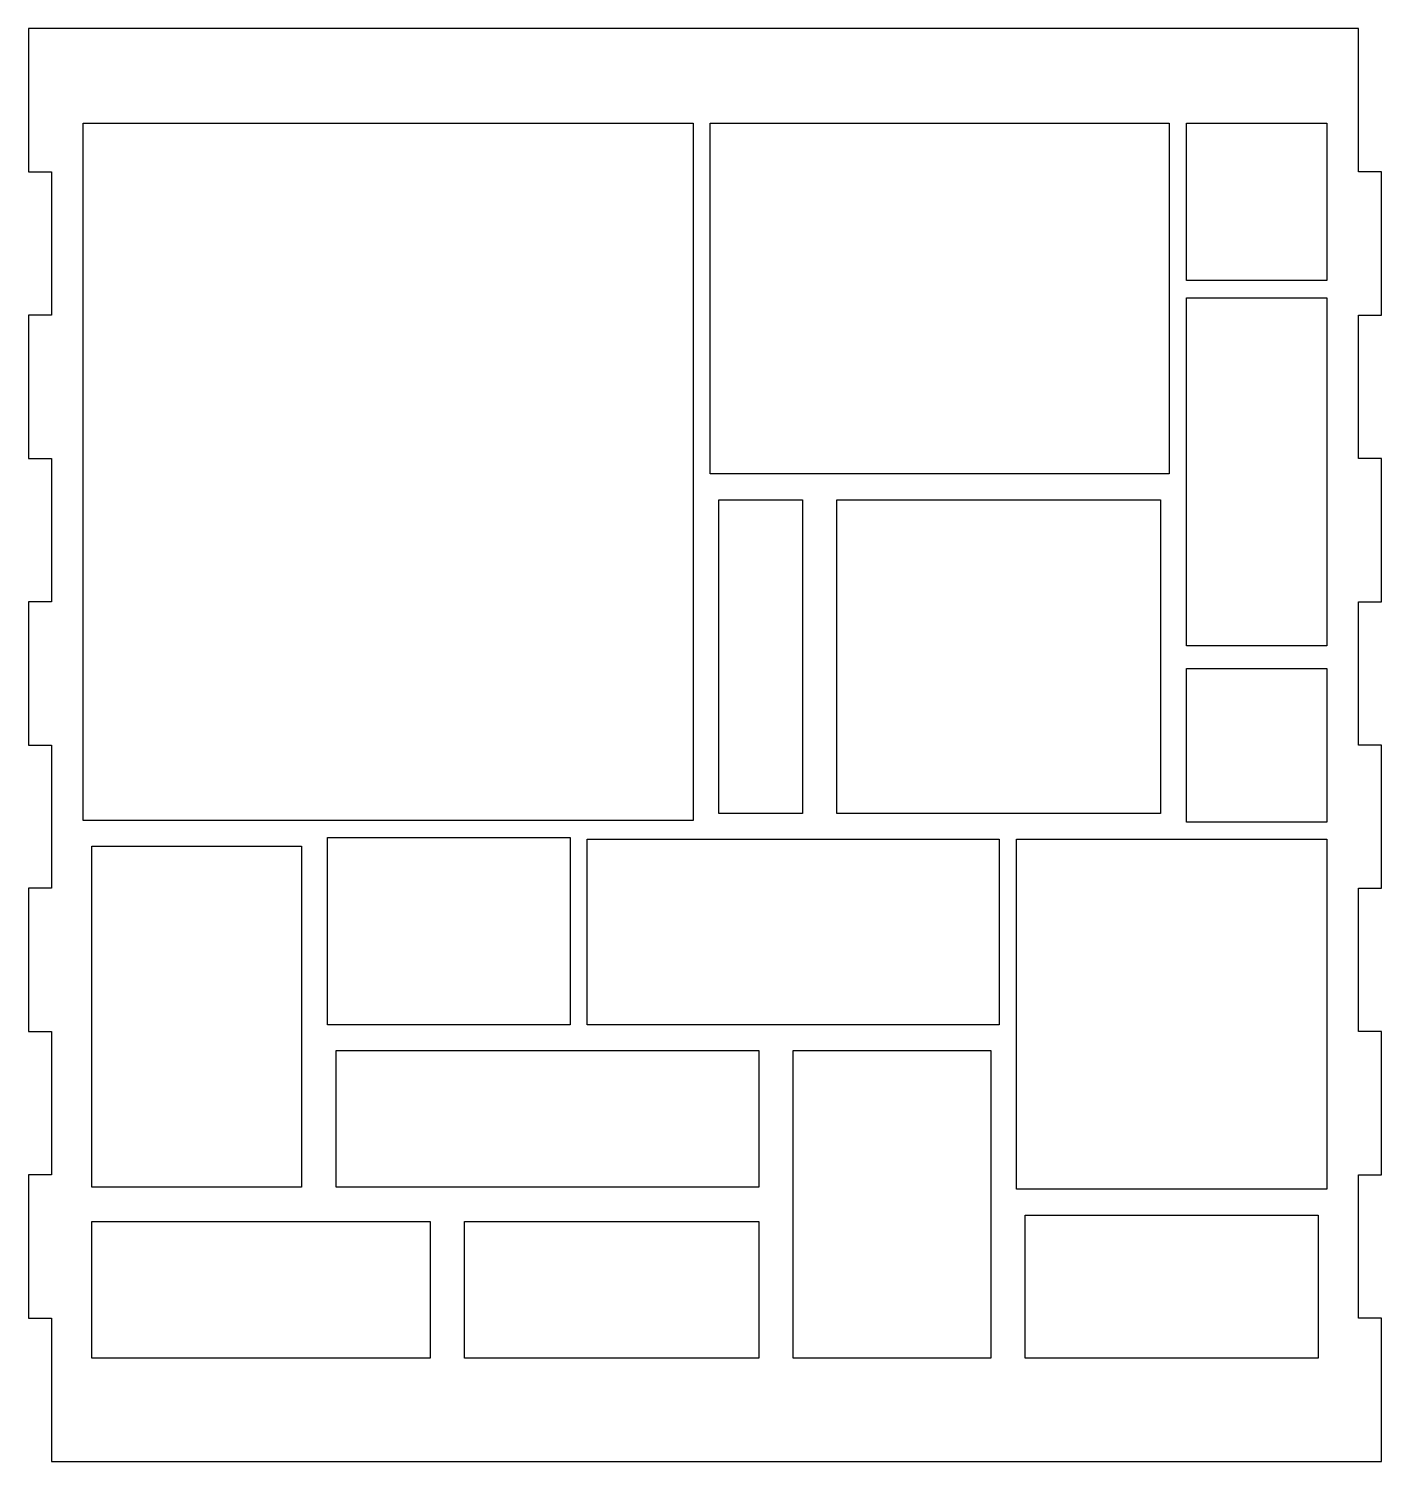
# Model space of a CAD drawing. Header units: millimetres. Extents: x -243 to -7, y 0 to 250.
import ezdxf

# ---------------------------------------------------------------- set-up
doc = ezdxf.new("R2010")
doc.units = ezdxf.units.MM
doc.layers.get('0').update_dxf_attribs({"linetype": 'CONTINUOUS'})

msp = doc.modelspace()

# ---------------------------------------------------------------- linework, layer by layer
for points in [[(-11, 100), (-7, 100), (-7, 125), (-11, 125), (-11, 150), (-7, 150), (-7, 175), (-11, 175), (-11, 200), (-7, 200), (-7, 225), (-11, 225), (-11, 250), (-243, 250), (-243, 225), (-239, 225), (-239, 200), (-243, 200), (-243, 175), (-239, 175), (-239, 150), (-243, 150), (-243, 125), (-239, 125), (-239, 100), (-243, 100), (-243, 75), (-239, 75), (-239, 50), (-243, 50), (-243, 25), (-239, 25), (-239, 0), (-7, 0), (-7, 25), (-11, 25), (-11, 50), (-7, 50), (-7, 75), (-11, 75)], [(-233.5, 111.83), (-233.5, 233.5), (-127.07, 233.5), (-127.07, 111.83)], [(-44.02, 172.3), (-124.07, 172.3), (-124.07, 233.5), (-44.02, 233.5)], [(-16.5, 206.05), (-41.02, 206.05), (-41.02, 233.5), (-16.5, 233.5)], [(-16.5, 142.29), (-41.02, 142.29), (-41.02, 203.05), (-16.5, 203.05)], [(-108, 167.8), (-108, 113.04), (-122.57, 113.04), (-122.57, 167.8)], [(-45.52, 113.04), (-102, 113.04), (-102, 167.8), (-45.52, 167.8)], [(-16.5, 111.54), (-41.02, 111.54), (-41.02, 138.36), (-16.5, 138.36)], [(-190.87, 76.19), (-190.87, 108.83), (-148.53, 108.83), (-148.53, 76.19)], [(-145.53, 108.54), (-73.65, 108.54), (-73.65, 76.19), (-145.53, 76.19)], [(-70.65, 47.48), (-70.65, 108.54), (-16.5, 108.54), (-16.5, 47.48)], [(-195.37, 107.33), (-195.37, 47.83), (-232, 47.83), (-232, 107.33)], [(-115.62, 71.69), (-115.62, 47.83), (-189.37, 47.83), (-189.37, 71.69)], [(-75.15, 18), (-109.62, 18), (-109.62, 71.69), (-75.15, 71.69)], [(-18, 18), (-69.15, 18), (-69.15, 42.98), (-18, 42.98)], [(-232, 41.83), (-172.96, 41.83), (-172.96, 18), (-232, 18)], [(-166.96, 18), (-166.96, 41.83), (-115.62, 41.83), (-115.62, 18)]]:
    msp.add_lwpolyline(points, close=True)

doc.saveas('drawing.dxf')
